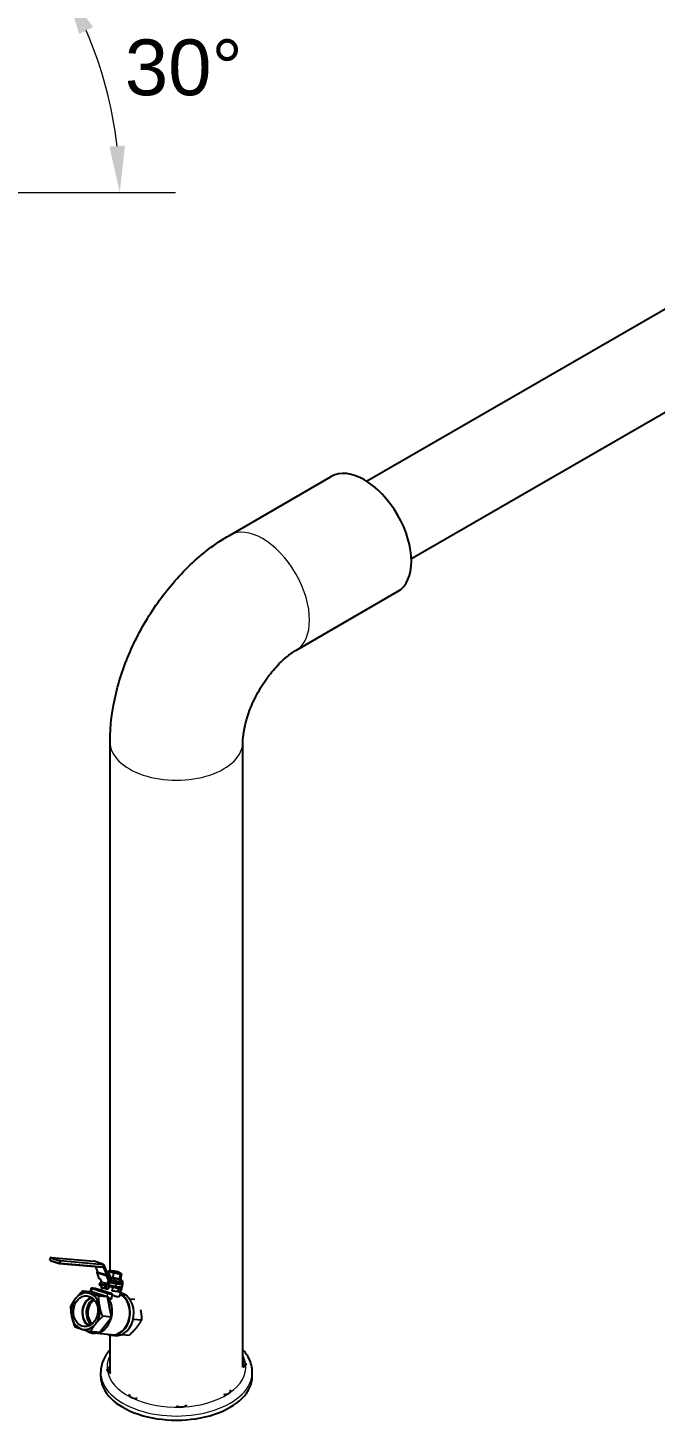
# Model space of a CAD drawing. Header units: millimetres. Extents: x 0 to 14700, y -3 to 10395.
# Drawn here: x 8296 to 9476, y 5060 to 7680 of the extents above; entities that cross this region are included whole.
import ezdxf

# ---------------------------------------------------------------- set-up
doc = ezdxf.new("R2010")
doc.units = ezdxf.units.MM
doc.header["$LTSCALE"] = 35
for name, color, linetype, lineweight in [('Dimension', 7, 'Continuous', 18), ('Visible', 7, 'Continuous', 25), ('Visible Narrow', 7, 'Continuous', 18)]:
    doc.layers.add(name, color=color, linetype=linetype, lineweight=lineweight)
doc.styles.add('Title', font='arial.ttf')
doc.dimstyles.new('Default - Method 2b', dxfattribs={"dimscale": 35, "dimtxt": 3, "dimasz": 2.5, "dimexe": 3, "dimexo": 0.5, "dimgap": 0.7, "dimtad": 0, "dimtoh": 1, "dimdec": 1, "dimrnd": 1e-08, "dimtxsty": 'Title', "dimcen": 0.09, "dimdle": 10, "dimclrd": 256, "dimclre": 256, "dimclrt": 7, "dimadec": 0, "dimazin": 2, "dimtfac": 0.833333, "dimtdec": 1, "dimtmove": 0, "dimatfit": 3, "dimfxl": 1, "dimtolj": 1, "dimlwd": -1, "dimlwe": -1, "dimarcsym": 0})

# ---------------------------------------------------------------- blocks, each defined once
blk = doc.blocks.new('*D29')
at = {"layer": 'Defpoints', "color": 0, "transparency": 16777216}
for p in [(7938.4, 7506.5), (8457, 7503.3), (7702.4, 7370.3), (7839.1, 7370.3)]:
    blk.add_point(p, dxfattribs=at)
at = {"layer": 'Dimension', "transparency": 16777216}
for p, q in [((7953.6, 7515.3), (8456.9, 7805.9)), ((7856.6, 7370.3), (8573.6, 7370.3))]:
    blk.add_line(p, q, dxfattribs=at)
blk.add_arc((7702.4, 7370.3), 766.2, 6.5466, 23.4534, dxfattribs=at)
for points in [[(8392.3, 7668.7), (8418.4, 7681.8), (8366, 7753.4)], [(8478.2, 7458.5), (8449.1, 7456.8), (8468.6, 7370.3)]]:
    blk.add_solid(points, dxfattribs=at)
at = {"layer": 'Dimension', "color": 7, "transparency": 16777216, "insert": (8478, 7552), "char_height": 105, "attachment_point": 7, "style": 'Title'}
blk.add_mtext('\\A1;30°', dxfattribs=at)

msp = doc.modelspace()

# ---------------------------------------------------------------- linework, layer by layer
at = {"layer": 'Visible'}
for p, q in [((8932.89, 6827.19), (9668.36, 7251.81)), ((9017.04, 6681.44), (9752.51, 7106.06)), ((8674.63, 6725.25), (8866.25, 6835.88)), ((8799.63, 6508.74), (8991.25, 6619.38)), ((8450.2, 5341.24), (8450.2, 6336.53)), ((8700.2, 5159.92), (8700.2, 6336.53)), ((8337.2, 5362.26), (8337.85, 5365.17)), ((8339.45, 5366.33), (8419.99, 5359.14)), ((8355.24, 5355.24), (8435.78, 5348.04)), ((8436.9, 5353.9), (8420.19, 5359.1)), ((8427.33, 5338.53), (8423.25, 5349.16)), ((8437.05, 5349.18), (8437.71, 5352.1)), ((8437.13, 5349.43), (8437.1, 5349.43)), ((8437.75, 5352.41), (8438.26, 5352.25)), ((8437.79, 5352.34), (8437.75, 5352.34)), ((8444.04, 5333.34), (8438.24, 5348.46)), ((8445.8, 5335.28), (8440, 5350.4)), ((8425.26, 5337.79), (8429.42, 5326.92)), ((8425.52, 5338.68), (8426.75, 5340.04)), ((8443.24, 5331.92), (8425.77, 5337.35)), ((8427.33, 5338.53), (8444.04, 5333.34)), ((8431.84, 5325.89), (8429.94, 5326.48)), ((8430.65, 5314.41), (8431.81, 5319.52)), ((8431.81, 5319.52), (8433.92, 5319.33)), ((8431.81, 5319.52), (8433.9, 5318.87)), ((8431.84, 5325.89), (8433.61, 5321.29)), ((8445.8, 5335.28), (8444.04, 5333.34)), ((8447.36, 5336.46), (8445.08, 5337.16)), ((8445.26, 5332.54), (8447.62, 5335.13)), ((8447.41, 5321.05), (8445.51, 5321.64)), ((8445.51, 5321.64), (8447.28, 5317.04)), ((8446.25, 5336.8), (8446.89, 5339.63)), ((8447.41, 5321.05), (8448.46, 5318.33)), ((8447.78, 5320.1), (8462.06, 5316.67)), ((8447.88, 5336.02), (8452.05, 5325.15)), ((8448.27, 5341.2), (8448.25, 5341.19)), ((8448.47, 5321.08), (8449.96, 5320.62)), ((8451.79, 5324.26), (8449.43, 5321.67)), ((8471.54, 5318.64), (8450.42, 5320.53)), ((8459.71, 5322.67), (8451.08, 5323.44)), ((8459.15, 5340.26), (8453.15, 5340.79)), ((8455.75, 5320.05), (8455.54, 5319.1)), ((8455.54, 5319.1), (8463.19, 5318.42)), ((8455.69, 5328.73), (8457.41, 5336.36)), ((8460.75, 5338.43), (8466.75, 5337.9)), ((8463.19, 5318.42), (8463.4, 5319.37)), ((8466.88, 5318.93), (8466.03, 5319.13)), ((8468.3, 5326.44), (8470.02, 5334.06)), ((8469, 5325.85), (8469.02, 5325.86)), ((8470.32, 5321.7), (8471.19, 5325.59)), ((8472.2, 5321.55), (8470.32, 5321.72)), ((8470.38, 5327.42), (8472.11, 5335.04)), ((8470.66, 5323.21), (8472.41, 5322.66)), ((8471.29, 5335.99), (8471.8, 5335.53)), ((8472.2, 5321.55), (8471.54, 5318.64)), ((8471.95, 5322.75), (8472.2, 5321.55)), ((8415.12, 5301.67), (8398.64, 5303.14)), ((8413.66, 5301.8), (8415.21, 5308.68)), ((8445.38, 5292.26), (8415.12, 5301.67)), ((8417.25, 5307.76), (8446.11, 5298.78)), ((8452.97, 5298.17), (8424.1, 5307.14)), ((8445.38, 5292.26), (8428.89, 5293.73)), ((8432.67, 5313.1), (8430.65, 5314.41)), ((8433.73, 5317.78), (8432.36, 5311.72)), ((8432.36, 5311.72), (8434.07, 5311.19)), ((8434.85, 5309.94), (8433.55, 5304.21)), ((8433.89, 5310.41), (8435.05, 5315.52)), ((8438.66, 5308.04), (8433.89, 5310.41)), ((8433.89, 5310.41), (8439.97, 5308.52)), ((8435.05, 5315.52), (8440.24, 5315.05)), ((8435.05, 5315.52), (8441.12, 5313.63)), ((8437.15, 5316.72), (8436.84, 5315.36)), ((8443.98, 5314.59), (8437.15, 5316.72)), ((8438.06, 5315.25), (8438.31, 5316.35)), ((8439.97, 5308.52), (8441.12, 5313.63)), ((8444.73, 5306.15), (8439.97, 5308.52)), ((8441.12, 5313.63), (8443.71, 5313.4)), ((8442.61, 5308.53), (8443.98, 5314.59)), ((8442.61, 5308.53), (8446.03, 5307.47)), ((8445.1, 5307.76), (8444.73, 5306.15)), ((8447.4, 5313.53), (8446.03, 5307.47)), ((8446.03, 5307.47), (8447.25, 5307.36)), ((8448.62, 5313.42), (8447.25, 5307.36)), ((8448.84, 5314.73), (8460.96, 5311.82)), ((8453.11, 5288.91), (8455, 5297.24)), ((8455.52, 5310.92), (8453.72, 5302.94)), ((8464.64, 5302.32), (8453.72, 5302.94)), ((8455.52, 5310.92), (8465.86, 5307.71)), ((8462.06, 5316.67), (8460.96, 5311.82)), ((8460.96, 5311.82), (8472.28, 5310.81)), ((8462.06, 5316.67), (8473.37, 5315.66)), ((8469.54, 5301.88), (8462.5, 5302.28)), ((8464.1, 5309.34), (8470.76, 5307.27)), ((8465.86, 5307.71), (8464.64, 5302.32)), ((8464.64, 5302.32), (8469.54, 5301.88)), ((8465.86, 5307.71), (8470.76, 5307.27)), ((8473.37, 5315.66), (8466.88, 5318.93)), ((8467.94, 5311.19), (8467.68, 5310.06)), ((8471.58, 5309.18), (8468.15, 5294.01)), ((8470.76, 5307.27), (8469.54, 5301.88)), ((8471.67, 5304.96), (8470.65, 5305.05)), ((8470.91, 5309.9), (8471.14, 5310.91)), ((8471.67, 5304.96), (8474.3, 5316.6)), ((8472.28, 5310.81), (8473.37, 5315.66)), ((8472.33, 5316.18), (8472.47, 5316.77)), ((8452.94, 5254.08), (8445.38, 5292.26)), ((8486.77, 5288.56), (8496.74, 5287.67)), ((8430.24, 5225.32), (8452.94, 5254.08)), ((8452.94, 5254.08), (8436.45, 5255.56)), ((8493.85, 5250.43), (8509.41, 5249.04)), ((8430.24, 5225.32), (8413.76, 5226.79)), ((8452.31, 5220.69), (8419.12, 5223.65)), ((8450.2, 5149.23), (8450.2, 5219.95)), ((8459.02, 5219.08), (8452.22, 5219.69)), ((8472.63, 5221.53), (8486.71, 5220.27)), ((8494.44, 5226.81), (8493.37, 5226.91)), ((8432.7, 5142.4), (8432.7, 5150.16)), ((8717.7, 5142.4), (8717.7, 5150.16))]:
    msp.add_line(p, q, dxfattribs=at)
for centre, start, end in [((8338.66, 5361.93), 167.25816, 247.27985), ((8339.32, 5364.84), 84.89609, 167.25816), ((8355.37, 5356.73), 255.62695, 264.89609)]:
    msp.add_arc(centre, 1.5, start, end, dxfattribs=at)
for centre, major_axis, ratio, start_param, end_param in [((8928.75, 6727.63), (-62.5, 108.25), 0.5773503, 3.1415927, 6.2831853), ((8419.86, 5357.64), (0.13, 1.49), 0.7886751, 6.1147612, 6.2831853), ((8435.91, 5349.54), (-0.13, -1.49), 0.7886751, 0, 1.4023723), ((8436.57, 5352.45), (0.13, 1.49), 0.7886751, 4.5439649, 6.1147612), ((8436.48, 5346.52), (0.89, 2.86), 0.6061107, 5.6277257, 6.4131238), ((8436.48, 5346.52), (1.78, 5.73), 0.6061107, 5.6277257, 6.4131238), ((8426.66, 5338.33), (-1.4, -0.54), 0.6305519, 5.387044, 6.9578403), ((8430.82, 5327.46), (-1.4, -0.54), 0.6305519, 0, 0.674655), ((8430.67, 5318.05), (-1.48, -4.77), 0.6061107, 1.7007349, 2.486133), ((8444.13, 5332.89), (1.4, 0.54), 0.6305519, 3.8162477, 5.387044), ((8446.48, 5335.48), (1.4, 0.54), 0.6305519, 5.387044, 6.9578403), ((8448.29, 5322.02), (-1.4, -0.54), 0.6305519, 0.674655, 2.2454513), ((8459.73, 5338.37), (-11.7, 2.65), 0.10306, 6.1515367, 7.1987342), ((8459.73, 5338.37), (-11.7, 2.65), 0.10306, 5.192682, 6.1515367), ((8451.74, 5326.35), (-1.78, -5.73), 0.6061107, 5.953616, 6.4131238), ((8455.56, 5319.94), (-7.8, 1.76), 0.10306, 0.7168247, 1.5906805), ((8457.54, 5328.67), (11.7, -2.65), 0.10306, 4.0885371, 5.1043391), ((8457.54, 5328.67), (13.66, -3.09), 0.10306, 4.2019636, 6.759643), ((8451.74, 5326.35), (-0.89, -2.86), 0.6061107, 0.1109453, 0.1299385), ((8459.73, 5338.37), (-7.8, 1.76), 0.10306, 5.8939802, 6.5236027), ((8450.65, 5324.61), (1.4, 0.54), 0.6305519, 5.387044, 6.2831853), ((8456.66, 5324.79), (-13.66, 3.09), 0.10306, 1.2411574, 1.8193989), ((8459.73, 5338.37), (-7.8, 1.76), 0.10306, 0.2404174, 1.5906805), ((8459.73, 5338.37), (11.7, -2.65), 0.10306, 4.0571416, 5.1043391), ((8459.95, 5339.35), (-6.83, 1.54), 0.10306, 0.119946, 1.7111519), ((8459.95, 5339.35), (6.83, -1.54), 0.10306, 0.119946, 1.7111519), ((8459.73, 5338.37), (7.8, -1.76), 0.10306, 4.7322731, 6.5236027), ((8456.66, 5324.79), (13.66, -3.09), 0.10306, 4.9609916, 6.2831853), ((8457.54, 5328.67), (11.7, -2.65), 0.10306, 5.1043391, 6.1027471), ((8459.73, 5338.37), (11.7, -2.65), 0.10306, 5.1043391, 6.1515367), ((8464.55, 5318.82), (-0.89, -2.86), 0.6061107, 1.8289668, 1.8511267), ((8459.73, 5338.37), (-11.7, 2.65), 0.10306, 4.0571416, 4.0867908), ((8459.73, 5338.37), (11.7, -2.65), 0.10306, 6.1515367, 7.1987342), ((8470.63, 5316.93), (0.89, 2.86), 0.6061107, 4.8423275, 6.1269835), ((8470.63, 5316.93), (1.78, 5.73), 0.6061107, 4.8423275, 6.4131238), ((8404.31, 5265.13), (3.07, 34.36), 0.7886751, 6.1147612, 7.1619588), ((8422.68, 5263.49), (-3.56, -39.84), 0.7886751, 5.8218439, 8.7613899), ((8404.31, 5265.13), (3.07, 34.36), 0.7886751, 5.0675637, 6.1147612), ((8420.67, 5307.45), (-5.46, 1.24), 0.10306, 4.0571416, 7.1987342), ((8422.68, 5263.49), (3.56, 39.84), 0.7886751, 0.32654, 0.3659925), ((8454.03, 5313.15), (-17.56, 3.97), 0.10306, 0.4718732, 0.6914558), ((8451.55, 5302.2), (17, -6.45), 0.0778534, 2.0129346, 2.4611208), ((8454.03, 5313.15), (-13.66, 3.09), 0.10306, 0.4331562, 0.7633262), ((8455.87, 5260.53), (-3.65, -40.84), 0.7886751, 6.0618709, 9.114558), ((8449.54, 5298.48), (5.46, -1.24), 0.10306, 4.0571416, 7.1987342), ((8444.34, 5313.8), (-1.48, -4.77), 0.6061107, 1.7007349, 2.486133), ((8454.03, 5313.15), (-17.56, 3.97), 0.10306, 1.2702464, 1.6793354), ((8444.34, 5313.8), (-2.08, -6.68), 0.6061107, 1.7007349, 2.486133), ((8454.03, 5313.15), (13.66, -3.09), 0.10306, 4.3219116, 6.2831853), ((8455.87, 5260.53), (-3.56, -39.84), 0.7886751, 0, 2.8278029), ((8451.69, 5302.8), (-18.17, 1.25), 0.0154717, 4.0759258, 4.6014556), ((8462.67, 5259.92), (-3.65, -40.84), 0.7886751, 0, 3.0399591), ((8454.03, 5313.15), (17.56, -3.97), 0.10306, 5.3464578, 6.9610751), ((8404.31, 5265.13), (-3.07, -34.36), 0.7886751, 4.0203661, 5.0675637), ((8420.05, 5263.73), (2.51, 28.15), 0.7886751, 0.3191788, 2.8224138), ((8420.05, 5263.73), (2.44, 27.29), 0.7886751, 0.2836133, 2.8579794), ((8427.12, 5263.1), (-2.44, -27.29), 0.7886751, 3.6317013, 5.7930767), ((8428, 5263.02), (2.22, 24.9), 0.7886751, 0.4750945, 2.6664982), ((8404.31, 5265.13), (3.07, 34.36), 0.7886751, 4.0203661, 5.0675637), ((8404.31, 5265.13), (-3.07, -34.36), 0.7886751, 5.0675637, 6.1147612), ((8404.31, 5265.13), (-3.07, -34.36), 0.7886751, 6.1147612, 7.1619588), ((8694.84, 5165.3), (10.75, 0), 0.5773503, 0.3026814, 1.0490924), ((8694.84, 5160.4), (-10.75, 0), 0.5773503, 3.5472951, 4.190685), ((8694.84, 5165.3), (10.75, 0), 0.5773503, 5.2340911, 6.1348904), ((8575.2, 5142.4), (-142.5, 0), 0.5773503, 0, 3.1415927), ((8455.56, 5154.61), (-10.75, 0), 0.5773503, 5.2340929, 6.1348904), ((8455.56, 5154.61), (-10.75, 0), 0.5773503, 0.3026814, 1.2034807), ((8455.56, 5149.72), (-10.75, 0), 0.5773503, 5.2340929, 5.8774829), ((8666.34, 5114.89), (-10.75, 0), 0.5773503, 1.3071003, 2.2078995), ((8666.34, 5114.89), (10.75, 0), 0.5773503, 5.8004685, 6.7012678), ((8666.34, 5109.99), (-10.75, 0), 0.5773503, 3.5472951, 3.5596752), ((8497.14, 5107.34), (-10.75, 0), 0.5773503, 6.0194892, 6.9202885), ((8497.14, 5107.34), (-10.75, 0), 0.5773503, 1.0880795, 1.9888788), ((8584.45, 5090.88), (-10.75, 0), 0.5773503, 0.5217021, 1.4225014), ((8584.45, 5090.88), (10.75, 0), 0.5773503, 5.0150704, 5.9158696)]:
    msp.add_ellipse(centre, major_axis=major_axis, ratio=ratio, start_param=start_param, end_param=end_param, dxfattribs=at)
msp.add_ellipse((8404.31, 5265.13), major_axis=(2.59, 28.95), ratio=0.7886751, dxfattribs=at)
for points, knots in [([(8450.2, 6336.53), (8450.2, 6367.45), (8454.33, 6398.13), (8468.94, 6458.45), (8479.44, 6488.1), (8505.82, 6545.24), (8521.69, 6572.73), (8557.99, 6624.14), (8578.4, 6648.06), (8623.35, 6690.87), (8647.85, 6709.79), (8674.63, 6725.25)], [3.1415927, 3.1415927, 3.1415927, 3.1415927, 3.4557519, 3.4557519, 3.7699112, 3.7699112, 4.0840704, 4.0840704, 4.3982297, 4.3982297, 4.712389, 4.712389, 4.712389, 4.712389]), ([(8700.2, 6336.53), (8700.2, 6341.69), (8700.66, 6348.15), (8703.06, 6363.43), (8705.11, 6372.39), (8711.17, 6392), (8715.31, 6402.72), (8725.54, 6424.54), (8731.72, 6435.64), (8745.34, 6456.53), (8752.79, 6466.33), (8767.66, 6483.24), (8775.07, 6490.43), (8788.4, 6501.56), (8794.39, 6505.69), (8799.42, 6508.62), (8799.53, 6508.68), (8799.63, 6508.74)], [3.1415927, 3.1415927, 3.1415927, 3.1415927, 3.3382077, 3.3382077, 3.5512099, 3.5512099, 3.7805707, 3.7805707, 4.0202621, 4.0202621, 4.2610697, 4.2610697, 4.4929484, 4.4929484, 4.7079084, 4.7079084, 4.712389, 4.712389, 4.712389, 4.712389]), ([(8338.08, 5360.54), (8338.82, 5360.23), (8339.65, 5359.91), (8341.49, 5359.24), (8342.49, 5358.9), (8344.66, 5358.2), (8345.81, 5357.84), (8348.26, 5357.11), (8349.54, 5356.74), (8352.2, 5356.01), (8353.58, 5355.64), (8355, 5355.28)], [5.89753338, 5.89753338, 5.89753338, 5.89753338, 6.05179415, 6.05179415, 6.20605492, 6.20605492, 6.36031569, 6.36031569, 6.51457646, 6.51457646, 6.66883724, 6.66883724, 6.66883724, 6.66883724]), ([(8453.11, 5288.91), (8453.06, 5288.66), (8452.94, 5288.43), (8452.51, 5288.04), (8452.15, 5287.94), (8451.28, 5288.02), (8450.75, 5288.2), (8449.62, 5288.79), (8449.02, 5289.2), (8447.83, 5290.13), (8447.15, 5290.74), (8445.89, 5291.97), (8445.31, 5292.6), (8444.83, 5293.16)], [-2.1769594, -2.1769594, -2.1769594, -2.1769594, -2.0235457, -2.0235457, -1.8119056, -1.8119056, -1.6002654, -1.6002654, -1.3886253, -1.3886253, -1.1377582, -1.1377582, -0.8868911, -0.8868911, -0.8868911, -0.8868911]), ([(8463.91, 5292.14), (8463.2, 5292.2), (8462.41, 5292.35), (8460.67, 5292.8), (8459.73, 5293.12), (8457.77, 5293.86), (8456.75, 5294.3), (8455.33, 5294.94), (8454.94, 5295.11), (8454.56, 5295.29)], [-11.0232652, -11.0232652, -11.0232652, -11.0232652, -10.6784958, -10.6784958, -10.3337263, -10.3337263, -9.9889569, -9.9889569, -9.8619525, -9.8619525, -9.8619525, -9.8619525]), ([(8468.15, 5294.01), (8468.13, 5293.89), (8468.09, 5293.78), (8467.89, 5293.3), (8467.62, 5292.98), (8466.87, 5292.48), (8466.39, 5292.29), (8465.26, 5292.09), (8464.61, 5292.07), (8463.91, 5292.14)], [-1.1432477, -1.1432477, -1.1432477, -1.1432477, -1.0343083, -1.0343083, -0.6895389, -0.6895389, -0.3447694, -0.3447694, 0, 0, 0, 0]), ([(8450.2, 5192.61), (8444.94, 5186.71), (8440.69, 5180.29), (8434.44, 5166.03), (8432.7, 5158.1), (8432.7, 5150.16)], [8.47969346, 8.47969346, 8.47969346, 8.47969346, 8.7069783, 8.7069783, 8.95488566, 8.95488566, 8.95488566, 8.95488566]), ([(8717.7, 5150.16), (8717.7, 5159), (8715.54, 5167.8), (8708.65, 5181.86), (8704.82, 5187.43), (8700.2, 5192.61)], [5.81329301, 5.81329301, 5.81329301, 5.81329301, 6.0891022, 6.0891022, 6.28848521, 6.28848521, 6.28848521, 6.28848521]), ([(8705.1, 5167.15), (8705.2, 5166.97), (8705.28, 5166.8), (8705.54, 5166.09), (8705.62, 5165.56), (8705.57, 5164.81), (8705.53, 5164.6), (8705.47, 5164.38)], [-2.19527918, -2.19527918, -2.19527918, -2.19527918, -2.09934923, -2.09934923, -1.8229843, -1.8229843, -1.70977025, -1.70977025, -1.70977025, -1.70977025]), ([(8445.3, 5152.76), (8445.2, 5152.94), (8445.12, 5153.12), (8444.86, 5153.82), (8444.78, 5154.35), (8444.83, 5155.1), (8444.87, 5155.32), (8444.93, 5155.53)], [-2.19527918, -2.19527918, -2.19527918, -2.19527918, -2.09934923, -2.09934923, -1.8229843, -1.8229843, -1.70977025, -1.70977025, -1.70977025, -1.70977025]), ([(8675.87, 5112.01), (8675.72, 5111.85), (8675.56, 5111.69), (8674.88, 5111.08), (8674.29, 5110.67), (8673.33, 5110.17), (8673.04, 5110.03), (8672.74, 5109.9)], [-2.19527918, -2.19527918, -2.19527918, -2.19527918, -2.09934923, -2.09934923, -1.8229843, -1.8229843, -1.70977025, -1.70977025, -1.70977025, -1.70977025]), ([(8492.15, 5101.84), (8491.87, 5101.92), (8491.59, 5102.02), (8490.55, 5102.4), (8489.84, 5102.75), (8488.97, 5103.3), (8488.73, 5103.47), (8488.5, 5103.64)], [-2.19527918, -2.19527918, -2.19527918, -2.19527918, -2.09934923, -2.09934923, -1.8229843, -1.8229843, -1.70977025, -1.70977025, -1.70977025, -1.70977025]), ([(8587.66, 5084.96), (8587.35, 5084.9), (8587.04, 5084.85), (8585.83, 5084.7), (8584.91, 5084.66), (8583.61, 5084.69), (8583.24, 5084.71), (8582.87, 5084.74)], [-2.19527918, -2.19527918, -2.19527918, -2.19527918, -2.09934923, -2.09934923, -1.8229843, -1.8229843, -1.70977025, -1.70977025, -1.70977025, -1.70977025])]:
    msp.add_open_spline(points, degree=3, knots=knots, dxfattribs=at)
for points, weights in [([(8446.89, 5339.63), (8447.68, 5340.93), (8448.16, 5341.16)], [1.66506350946, 1.79385662014, 1.79385662014]), ([(8446.89, 5339.63), (8449.94, 5339.79), (8452.38, 5339.03)], [1.66506350946, 1.79385662014, 1.79385662014]), ([(8448.16, 5341.16), (8448.21, 5341.18), (8448.25, 5341.19)], [1.79385662014, 1.79385662014, 1.79278866158]), ([(8450.48, 5329.24), (8452.8, 5328.58), (8455.69, 5328.73)], [1.7934098258, 1.78627084182, 1.66506350946]), ([(8452.11, 5339.9), (8452.67, 5340.4), (8453.15, 5340.79)], [1.14874156311, 1.12552357002, 1.09389498572]), ([(8452.38, 5339.03), (8454.83, 5338.27), (8457.41, 5336.36)], [1.79385662014, 1.79385662014, 1.66506350946]), ([(8461.76, 5326.55), (8458.83, 5327.08), (8455.69, 5328.73)], [1.79385662014, 1.79385662014, 1.66506350946]), ([(8463.95, 5336.25), (8461.02, 5336.78), (8457.41, 5336.36)], [1.79385662014, 1.79385662014, 1.66506350946]), ([(8460.75, 5338.43), (8460.27, 5338.04), (8459.7, 5337.54)], [1.09389498572, 1.12552357002, 1.14874156311]), ([(8468.3, 5326.44), (8464.68, 5326.02), (8461.76, 5326.55)], [1.66506350946, 1.79385662014, 1.79385662014]), ([(8470.02, 5334.06), (8466.88, 5335.72), (8463.95, 5336.25)], [1.66506350946, 1.79385662014, 1.79385662014]), ([(8466.69, 5336.44), (8467.01, 5336.63), (8467.35, 5336.85)], [1.00181981938, 1.00267043922, 1]), ([(8467.35, 5336.85), (8467.04, 5337.44), (8466.75, 5337.9)], [1.14874156311, 1.12552357002, 1.09389498572]), ([(8469.11, 5325.89), (8468.62, 5325.66), (8468.3, 5326.44)], [1.79385662014, 1.79385662014, 1.66506350946]), ([(8470.38, 5327.42), (8469.59, 5326.12), (8469.11, 5325.89)], [1.66506350946, 1.79385662014, 1.79385662014]), ([(8471.3, 5335.59), (8470.81, 5335.37), (8470.02, 5334.06)], [1.79385662014, 1.79385662014, 1.66506350946]), ([(8472.11, 5335.04), (8471.78, 5335.82), (8471.3, 5335.59)], [1.66506350946, 1.79385662014, 1.79385662014]), ([(8398.64, 5303.14), (8390.67, 5295.6), (8385.4, 5288.92)], [1.65050105335, 1.77816775413, 1.77816775413]), ([(8411.88, 5298.6), (8404.86, 5300.79), (8398.64, 5303.14)], [1.77816775413, 1.77816775413, 1.65050105335]), ([(8428.89, 5293.73), (8418.9, 5296.42), (8411.88, 5298.6)], [1.65050105335, 1.77816775413, 1.77816775413]), ([(8430.79, 5274.81), (8429.03, 5283.67), (8428.89, 5293.73)], [1.77816775413, 1.77816775413, 1.65050105335]), ([(8385.4, 5288.92), (8380.14, 5282.25), (8375.94, 5274.37)], [1.77816775413, 1.77816775413, 1.65050105335]), ([(8375.94, 5274.37), (8376.08, 5264.31), (8377.83, 5255.45)], [1.65050105335, 1.77816775413, 1.77816775413]), ([(8436.45, 5255.56), (8432.54, 5265.95), (8430.79, 5274.81)], [1.65050105335, 1.77816775413, 1.77816775413]), ([(8507.61, 5267.51), (8509.28, 5258.87), (8509.41, 5249.04)], [1.77808693539, 1.7749556114, 1.65050105335]), ([(8377.83, 5255.45), (8379.59, 5246.59), (8383.5, 5236.2)], [1.77816775413, 1.77816775413, 1.65050105335]), ([(8413.76, 5226.79), (8417.95, 5234.67), (8423.22, 5241.34)], [1.65050105335, 1.77816775413, 1.77816775413]), ([(8423.22, 5241.34), (8428.49, 5248.02), (8436.45, 5255.56)], [1.77816775413, 1.77816775413, 1.65050105335]), ([(8509.41, 5249.04), (8505.22, 5241.16), (8499.95, 5234.49)], [1.65050105335, 1.77816775413, 1.77816775413]), ([(8383.5, 5236.2), (8389.72, 5233.84), (8396.74, 5231.66)], [1.65050105335, 1.77816775413, 1.77816775413]), ([(8396.74, 5231.66), (8403.76, 5229.48), (8413.76, 5226.79)], [1.77816775413, 1.77816775413, 1.65050105335]), ([(8499.95, 5234.49), (8494.68, 5227.81), (8486.71, 5220.27)], [1.77816775413, 1.77816775413, 1.65050105335])]:
    msp.add_rational_spline(points, weights, degree=2, dxfattribs=at)
at = {"layer": 'Visible Narrow'}
for p, q in [((8338.04, 5365.05), (8337.38, 5362.14)), ((8420.19, 5359.1), (8339.65, 5366.29)), ((8354.95, 5356.68), (8355.6, 5359.59)), ((8356.36, 5361.1), (8436.9, 5353.9)), ((8357.17, 5359.29), (8356.51, 5356.38)), ((8356.51, 5356.38), (8437.05, 5349.18)), ((8437.71, 5352.1), (8357.17, 5359.29)), ((8436.94, 5348.86), (8438.24, 5348.46)), ((8437.75, 5352.35), (8437.79, 5352.34)), ((8425.77, 5337.35), (8429.94, 5326.48)), ((8433.61, 5321.29), (8447.28, 5317.04)), ((8447.41, 5321.05), (8443.24, 5331.92)), ((8445.26, 5332.54), (8449.43, 5321.67)), ((8451.79, 5324.26), (8447.62, 5335.13)), ((8451.05, 5323.45), (8451.08, 5323.44)), ((8470.64, 5323.16), (8471.95, 5322.75)), ((8415.97, 5302.13), (8417.25, 5307.76)), ((8433.73, 5317.78), (8437.15, 5316.72)), ((8443.98, 5314.59), (8447.4, 5313.53)), ((8444.83, 5293.16), (8446.11, 5298.78)), ((8469.08, 5317.82), (8472.47, 5316.77))]:
    msp.add_line(p, q, dxfattribs=at)
for centre, major_axis, ratio, start_param, end_param in [((8737.13, 6617), (-62.5, 108.25), 0.5773503, 3.1415927, 6.2831853), ((8575.2, 6336.53), (-125, 0), 0.5773503, 0, 3.1415927), ((8338.66, 5361.93), (-1.46, 0.33), 0.10306, 0, 0.529897), ((8338.66, 5361.93), (-0.58, -1.38), 0.8582645, 4.9145792, 6.2831853), ((8363.61, 5357.85), (29.99, -6.78), 0.10306, 3.6714897, 4.4427935), ((8339.32, 5364.84), (-1.46, 0.33), 0.10306, 0, 0.529897), ((8339.32, 5364.84), (0.58, 1.38), 0.8582645, 0.2021902, 1.7729865), ((8364.26, 5360.76), (-29.99, 6.78), 0.10306, 0.529897, 1.3012009), ((8339.32, 5364.84), (0.13, 1.49), 0.7886751, 6.1147612, 6.2831853), ((8364.59, 5362.21), (28.52, -6.45), 0.10306, 3.6714897, 4.4427935), ((8355.37, 5356.73), (-0.37, -1.45), 0.2649233, 4.8194723, 6.2831853), ((8355.37, 5356.73), (-1.46, 0.33), 0.10306, 1.3012009, 2.4863453), ((8355.37, 5356.73), (-0.13, -1.49), 0.7886751, 0, 1.4023723), ((8356.03, 5359.64), (0.37, 1.45), 0.2649233, 0.1070833, 1.6778797), ((8356.03, 5359.64), (1.46, -0.33), 0.10306, 4.4427935, 5.6279379), ((8356.03, 5359.64), (0.13, 1.49), 0.7886751, 4.5439649, 6.1147612), ((8575.2, 5159.96), (-130.5, 0), 0.5773503, 5.9918264, 6.3419598), ((8575.2, 5159.96), (130.5, 0), 0.5773503, 5.5933991, 6.3419598), ((8575.2, 5159.96), (130.5, 0), 0.5773503, 0.0956119, 0.2913589), ((8575.2, 5150.16), (-142.5, 0), 0.5773503, 0, 3.1415927), ((8575.2, 5159.96), (-130.5, 0), 0.5773503, 0.0956119, 0.8441726), ((8575.2, 5159.96), (130.5, 0), 0.5773503, 4.8080009, 5.5565616), ((8575.2, 5159.96), (130.5, 0), 0.5773503, 4.0226028, 4.7711635)]:
    msp.add_ellipse(centre, major_axis=major_axis, ratio=ratio, start_param=start_param, end_param=end_param, dxfattribs=at)

# ---------------------------------------------------------------- dimensions: what is measured, and where the dimension line sits
at = {"layer": 'Dimension'}
dim = msp.add_angular_dim_3p(base=(8457, 7503.32), center=(7702.42, 7370.27), p1=(7839.11, 7370.27), p2=(7938.41, 7506.52), dimstyle='Default - Method 2b', override={"dimgap": 0.7, "dimtad": 3, "dimtih": 1, "dimadec": 0, "dimtol": 0, "dimlim": 0, "dimtp": 0, "dimtm": 0, "dimtdec": 0}, dxfattribs=at)
dim.commit()
dim.dimension.update_dxf_attribs({"geometry": '*D29', "text_midpoint": (8442.53, 7568.58), "dimtype": 165})

doc.saveas('drawing.dxf')
